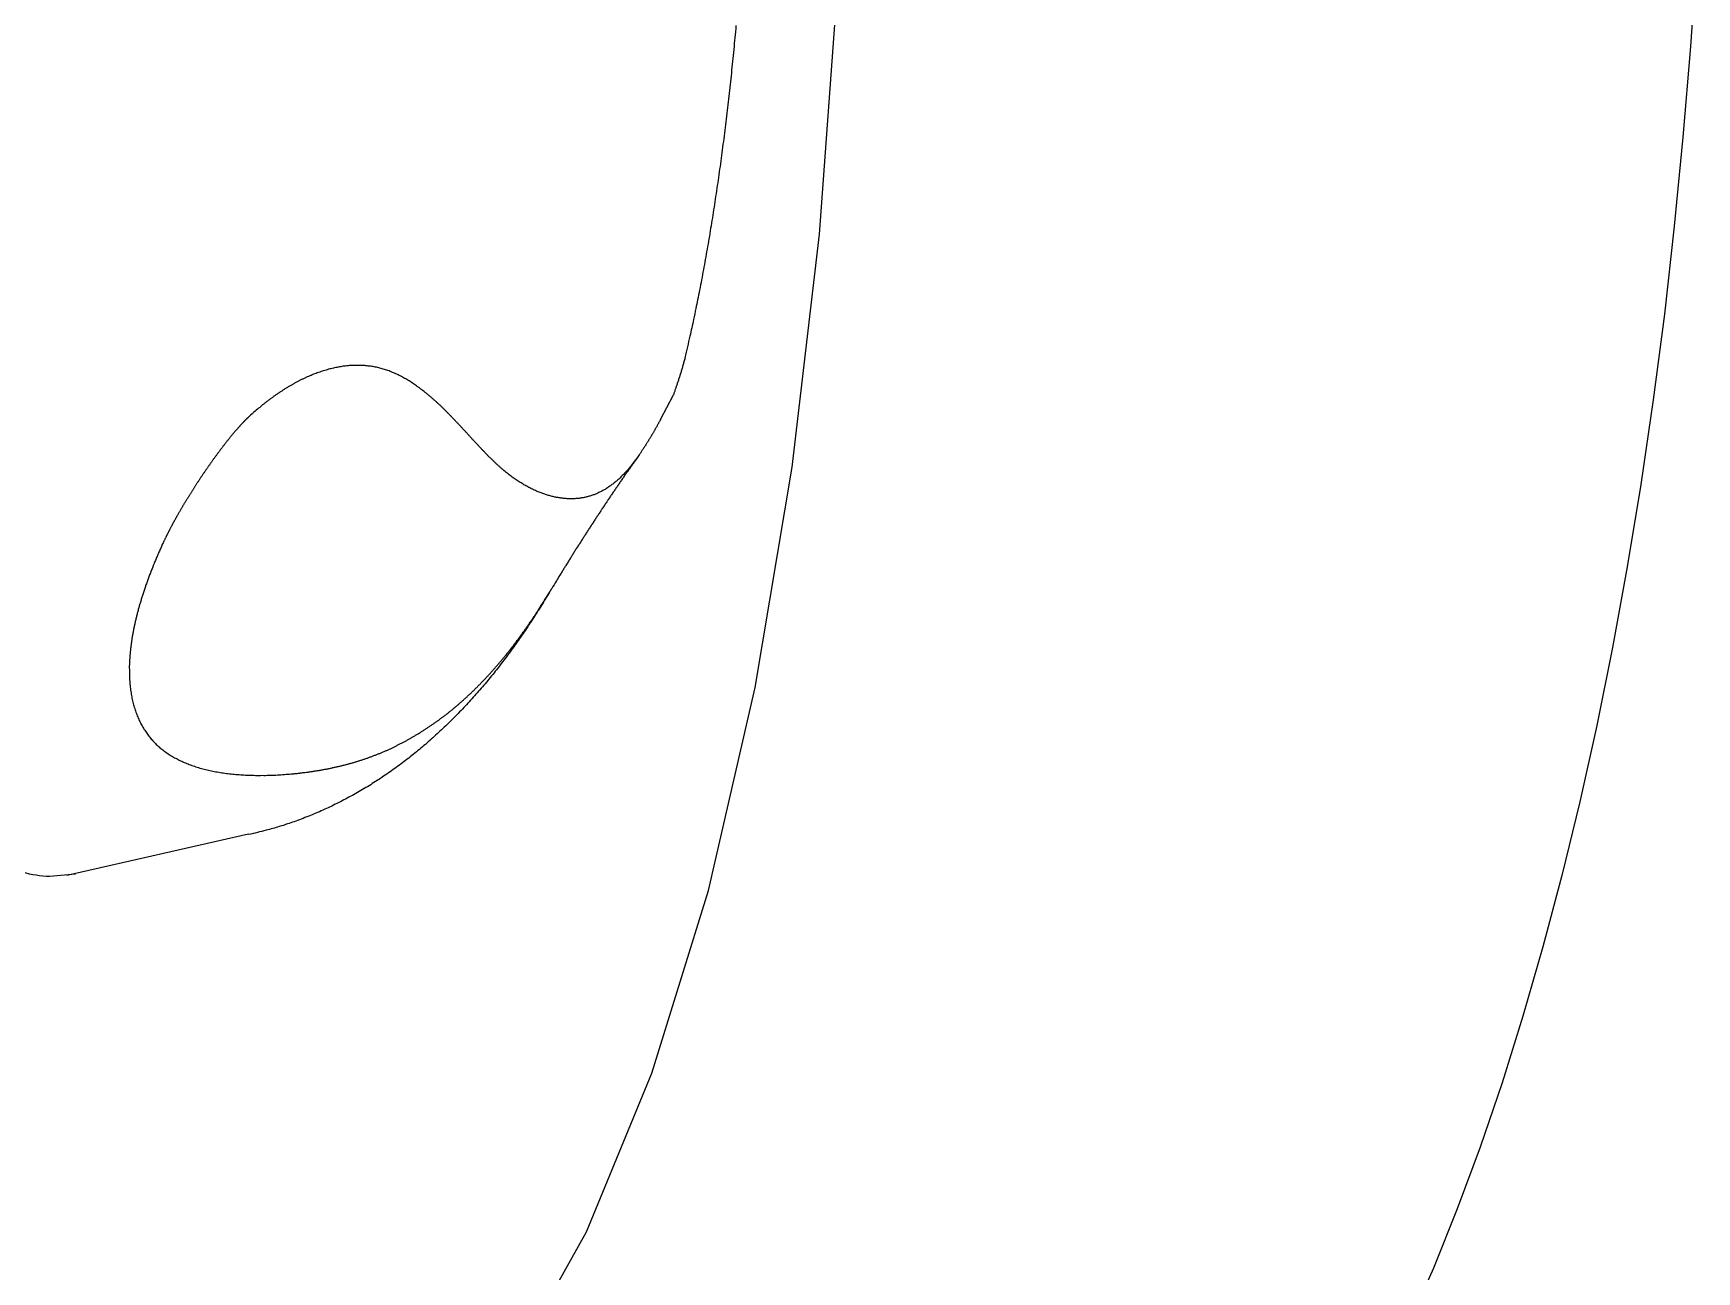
# Model space of a CAD drawing. Extents: x 528 to 612, y 649 to 778.
# Drawn here: x 536.618 to 538.274, y 688.85 to 690.083 of the extents above; entities that cross this region are included whole.
import ezdxf

# ---------------------------------------------------------------- set-up
doc = ezdxf.new("R2010")
doc.units = 0
doc.header["$MEASUREMENT"] = 0
doc.layers.add('1', color=4, linetype='Continuous')

# ---------------------------------------------------------------- blocks, each defined once
blk = doc.blocks.new('5S55RR1')
at = {"layer": '1', "color": 2, "linetype": 'Continuous'}
blk.add_line((-69.4331, 94.4589), (-69.4168, 94.6439), dxfattribs=at)
for points in [[(-69.4171, 94.6349), (-69.4181, 94.6608, 0.067154), (-69.426, 94.6868, 0.059997)], [(-69.6307, 94.13), (-69.6241, 94.1354, 0.001497), (-69.6176, 94.1408, 0.001306), (-69.6113, 94.1462, 0.001558), (-69.605, 94.1516, 0.00231), (-69.5988, 94.157, 0.002749), (-69.5927, 94.1625, 0.002983), (-69.5867, 94.168, 0.003095), (-69.5808, 94.1736, 0.003116), (-69.575, 94.1793, 0.003156), (-69.5692, 94.185, 0.003217), (-69.5635, 94.1907, 0.003271), (-69.558, 94.1965, 0.003325), (-69.5525, 94.2024, 0.003378), (-69.5471, 94.2084, 0.003436), (-69.5419, 94.2143, 0.003491), (-69.5367, 94.2204, 0.003551), (-69.5316, 94.2265, 0.003607), (-69.5266, 94.2327, 0.003668), (-69.5218, 94.2389, 0.003726), (-69.517, 94.2452, 0.003789), (-69.5123, 94.2515, 0.003847), (-69.5078, 94.2579, 0.00391), (-69.5034, 94.2643, 0.00397), (-69.4991, 94.2708, 0.004034), (-69.4949, 94.2774, 0.004093), (-69.4908, 94.284, 0.004157), (-69.4868, 94.2907, 0.004216), (-69.483, 94.2974, 0.004279), (-69.4792, 94.3042, 0.004337), (-69.4757, 94.311, 0.0044), (-69.4722, 94.3179, 0.004455), (-69.4688, 94.3248, 0.004513), (-69.4656, 94.3318, 0.004571), (-69.4626, 94.3389, 0.004638), (-69.4596, 94.346, 0.004676), (-69.4568, 94.3531, 0.0047), (-69.4541, 94.3603, 0.004791), (-69.4516, 94.3676, 0.004947), (-69.4492, 94.3749, 0.004841), (-69.4469, 94.3823, 0.004546), (-69.4448, 94.3897, 0.00508), (-69.4429, 94.3972, 0.006146), (-69.441, 94.405, 0.004648), (-69.4394, 94.4123, 0.001501), (-69.438, 94.419, 0.006694), (-69.4365, 94.4276, 0.01163), (-69.4347, 94.4411, 0.005633), (-69.4327, 94.4589, 0.002954)], [(-69.4327, 94.4589), (-69.4327, 94.4589, -0.000001), (-69.4327, 94.4589, -0.000001), (-69.4327, 94.4589, -0.000001), (-69.4327, 94.4589, -0.000001), (-69.4327, 94.4589, -0.000001), (-69.4327, 94.4589, -0.000001), (-69.4327, 94.4589, -0.000001), (-69.4327, 94.4589, -0.000001), (-69.4327, 94.4589, -0.000001), (-69.4327, 94.4589, -0.000001), (-69.4327, 94.4589, -0.000001), (-69.4327, 94.4589, -0.000001), (-69.4327, 94.4589, -0.000001), (-69.4327, 94.4589, -0.000001), (-69.4327, 94.4589, -0.000001), (-69.4327, 94.4589, -0.000001), (-69.4327, 94.4589, -0.000001), (-69.4327, 94.4589, -0.000001), (-69.4327, 94.4589, -0.000001), (-69.4327, 94.4589, -0.000001), (-69.4327, 94.4589, -0.000001), (-69.4327, 94.4589, -0.000001), (-69.4327, 94.4589, -0.000001), (-69.4327, 94.4589, -0.000001), (-69.4327, 94.4589, -0.000001), (-69.4327, 94.4589, -0.000001), (-69.4327, 94.4589, -0.000001), (-69.4327, 94.4589, -0.000001), (-69.4327, 94.4589, -0.000001), (-69.4327, 94.4589, -0.000001), (-69.4327, 94.4589, -0.000001), (-69.4327, 94.4589, -0.000001), (-69.4327, 94.4589, -0.000001), (-69.4327, 94.4589, 0), (-69.4327, 94.4589, -0.000001), (-69.4327, 94.4589, -0.000002), (-69.4327, 94.4589, -0.000001), (-69.4327, 94.4589, 0)], [(-69.6312, 94.1296), (-69.6313, 94.1295, -0.000026), (-69.6314, 94.1295, -0.000026), (-69.6314, 94.1294, -0.000026), (-69.6315, 94.1293, -0.000027), (-69.6316, 94.1293, -0.000027), (-69.6317, 94.1292, -0.000027), (-69.6318, 94.1291, -0.000027), (-69.6319, 94.1291, -0.000027), (-69.632, 94.129, -0.000027), (-69.632, 94.1289, -0.000028), (-69.6321, 94.1289, -0.000028), (-69.6322, 94.1288, -0.000028), (-69.6323, 94.1287, -0.000028), (-69.6324, 94.1286, -0.000028), (-69.6325, 94.1286, -0.000028), (-69.6325, 94.1285, -0.000029), (-69.6326, 94.1284, -0.000029), (-69.6327, 94.1284, -0.000029), (-69.6328, 94.1283, -0.000029), (-69.6329, 94.1282, -0.000029), (-69.633, 94.1282, -0.00003), (-69.6331, 94.1281, -0.00003), (-69.6331, 94.128, -0.00003), (-69.6332, 94.128, -0.00003), (-69.6333, 94.1279, -0.00003), (-69.6334, 94.1278, -0.00003), (-69.6335, 94.1278, -0.000031), (-69.6336, 94.1277, -0.000031), (-69.6336, 94.1276, -0.000031), (-69.6337, 94.1276, -0.000029), (-69.6338, 94.1275, -0.000032), (-69.6339, 94.1274, -0.000039), (-69.634, 94.1273, -0.000029), (-69.6341, 94.1273, -0.00001), (-69.6341, 94.1272, -0.000042), (-69.6342, 94.1271, -0.000073), (-69.6344, 94.127, -0.000036), (-69.6346, 94.1269, -0.000019)], [(-69.6307, 94.13), (-69.6307, 94.13, -0.000042), (-69.6307, 94.13, -0.000042), (-69.6308, 94.13, -0.000042), (-69.6308, 94.1299, -0.000042), (-69.6308, 94.1299, -0.000042), (-69.6308, 94.1299, -0.000042), (-69.6308, 94.1299, -0.000042), (-69.6308, 94.1299, -0.000042), (-69.6309, 94.1299, -0.000042), (-69.6309, 94.1299, -0.000042), (-69.6309, 94.1299, -0.000042), (-69.6309, 94.1298, -0.000042), (-69.6309, 94.1298, -0.000042), (-69.6309, 94.1298, -0.000042), (-69.6309, 94.1298, -0.000042), (-69.631, 94.1298, -0.000042), (-69.631, 94.1298, -0.000042), (-69.631, 94.1298, -0.000043), (-69.631, 94.1297, -0.000042), (-69.631, 94.1297, -0.000039), (-69.631, 94.1297, -0.000043), (-69.6311, 94.1297, -0.000051), (-69.6311, 94.1297, -0.000039), (-69.6311, 94.1297, -0.000013), (-69.6311, 94.1297, -0.000055), (-69.6311, 94.1297, -0.000094), (-69.6312, 94.1296, -0.000046), (-69.6312, 94.1296, -0.000024)], [(-69.6306, 94.1301), (-69.6306, 94.1301, -0.000009), (-69.6306, 94.1301, -0.000009), (-69.6306, 94.1301, -0.000009), (-69.6306, 94.1301, -0.000009), (-69.6306, 94.1301, -0.000009), (-69.6306, 94.1301, -0.000009), (-69.6306, 94.1301, -0.000009), (-69.6306, 94.1301, -0.000009), (-69.6306, 94.13, -0.000009), (-69.6306, 94.13, -0.000009), (-69.6306, 94.13, -0.000009), (-69.6307, 94.13, -0.000009), (-69.6307, 94.13, -0.000009), (-69.6307, 94.13, -0.000009), (-69.6307, 94.13, -0.000009), (-69.6307, 94.13, -0.000009), (-69.6307, 94.13, -0.000009), (-69.6307, 94.13, -0.00001), (-69.6307, 94.13, -0.000009), (-69.6307, 94.13, -0.000009), (-69.6307, 94.13, -0.00001), (-69.6307, 94.13, -0.000012), (-69.6307, 94.13, -0.000009), (-69.6307, 94.13, -0.000003), (-69.6307, 94.13, -0.000012), (-69.6307, 94.13, -0.000021), (-69.6307, 94.13, -0.00001), (-69.6307, 94.13, -0.000006)], [(-69.7521, 94.0251), (-69.7493, 94.0277, -0.000465), (-69.7465, 94.0304, -0.000465), (-69.7436, 94.033, -0.000465), (-69.7408, 94.0356, -0.000465), (-69.7379, 94.0383, -0.000465), (-69.735, 94.0409, -0.000465), (-69.7322, 94.0435, -0.000465), (-69.7293, 94.0461, -0.000465), (-69.7264, 94.0487, -0.000465), (-69.7235, 94.0513, -0.000465), (-69.7207, 94.0539, -0.000465), (-69.7178, 94.0565, -0.000465), (-69.7149, 94.0591, -0.000465), (-69.712, 94.0616, -0.000465), (-69.7091, 94.0642, -0.000465), (-69.7061, 94.0668, -0.000465), (-69.7032, 94.0693, -0.000465), (-69.7003, 94.0719, -0.000465), (-69.6974, 94.0744, -0.000465), (-69.6944, 94.077, -0.000465), (-69.6915, 94.0795, -0.000465), (-69.6886, 94.0821, -0.000464), (-69.6856, 94.0846, -0.000465), (-69.6826, 94.0871, -0.000466), (-69.6797, 94.0896, -0.000464), (-69.6767, 94.0921, -0.000462), (-69.6738, 94.0946, -0.000466), (-69.6708, 94.0972, -0.000475), (-69.6678, 94.0997, -0.000461), (-69.6648, 94.1021, -0.000431), (-69.6619, 94.1046, -0.000476), (-69.6588, 94.1071, -0.000567), (-69.6557, 94.1097, -0.00043), (-69.6528, 94.1121, -0.000148), (-69.6502, 94.1142, -0.000607), (-69.6468, 94.117, -0.001045), (-69.6416, 94.1212, -0.000511), (-69.6347, 94.1268, -0.000271)], [(-69.6346, 94.1269), (-69.6346, 94.1269, -0.000001), (-69.6346, 94.1269, -0.000001), (-69.6346, 94.1269, -0.000001), (-69.6346, 94.1269, -0.000001), (-69.6346, 94.1269, -0.000001), (-69.6346, 94.1269, -0.000001), (-69.6346, 94.1269, -0.000001), (-69.6346, 94.1269, -0.000001), (-69.6346, 94.1269, -0.000001), (-69.6346, 94.1268, -0.000001), (-69.6346, 94.1268, -0.000001), (-69.6346, 94.1268, -0.000001), (-69.6346, 94.1268, -0.000001), (-69.6346, 94.1268, -0.000001), (-69.6346, 94.1268, -0.000001), (-69.6346, 94.1268, -0.000001), (-69.6346, 94.1268, -0.000001), (-69.6346, 94.1268, -0.000001), (-69.6346, 94.1268, -0.000001), (-69.6346, 94.1268, -0.000001), (-69.6346, 94.1268, -0.000001), (-69.6347, 94.1268, -0.000001), (-69.6347, 94.1268, -0.000001), (-69.6347, 94.1268, -0.000001), (-69.6347, 94.1268, -0.000001), (-69.6347, 94.1268, -0.000001), (-69.6347, 94.1268, -0.000001), (-69.6347, 94.1268, -0.000001), (-69.6347, 94.1268, -0.000001), (-69.6347, 94.1268, -0.000001), (-69.6347, 94.1268, -0.000001), (-69.6347, 94.1268, -0.000001), (-69.6347, 94.1268, -0.000001), (-69.6347, 94.1268, 0), (-69.6347, 94.1268, -0.000002), (-69.6347, 94.1268, -0.000003), (-69.6347, 94.1268, -0.000001), (-69.6347, 94.1268, -0.000001)], [(-69.8084, 93.9813), (-69.7865, 93.9971, 0.000706), (-69.7855, 93.9977, 0.000705), (-69.7846, 93.9984, 0.000708), (-69.7837, 93.9991, 0.000716), (-69.7828, 93.9998, 0.000722), (-69.7819, 94.0004, 0.000727), (-69.7809, 94.0011, 0.000733), (-69.78, 94.0018, 0.000739), (-69.7791, 94.0025, 0.000744), (-69.7782, 94.0032, 0.00075), (-69.7773, 94.0039, 0.000755), (-69.7764, 94.0045, 0.000761), (-69.7755, 94.0052, 0.000767), (-69.7746, 94.0059, 0.000772), (-69.7737, 94.0066, 0.000778), (-69.7729, 94.0073, 0.000783), (-69.772, 94.008, 0.000789), (-69.7711, 94.0087, 0.000794), (-69.7702, 94.0095, 0.000799), (-69.7693, 94.0102, 0.000805), (-69.7684, 94.0109, 0.00081), (-69.7676, 94.0116, 0.000815), (-69.7667, 94.0123, 0.000821), (-69.7658, 94.013, 0.000828), (-69.765, 94.0138, 0.00083), (-69.7641, 94.0145, 0.00083), (-69.7632, 94.0152, 0.000843), (-69.7624, 94.016, 0.000866), (-69.7615, 94.0167, 0.000845), (-69.7607, 94.0174, 0.000792), (-69.7598, 94.0182, 0.000881), (-69.7589, 94.0189, 0.00106), (-69.7581, 94.0197, 0.000805), (-69.7573, 94.0204, 0.000268), (-69.7565, 94.0211, 0.001151), (-69.7556, 94.0219, 0.002001), (-69.7541, 94.0233, 0.000979), (-69.7522, 94.025, 0.000517)], [(-69.7522, 94.025), (-69.7522, 94.025, 0.000005), (-69.7522, 94.025, 0.000005), (-69.7522, 94.025, 0.000005), (-69.7522, 94.025, 0.000005), (-69.7522, 94.025, 0.000005), (-69.7522, 94.025, 0.000005), (-69.7522, 94.025, 0.000005), (-69.7522, 94.025, 0.000005), (-69.7522, 94.025, 0.000005), (-69.7522, 94.025, 0.000005), (-69.7522, 94.025, 0.000005), (-69.7522, 94.025, 0.000005), (-69.7522, 94.025, 0.000005), (-69.7522, 94.025, 0.000005), (-69.7522, 94.0251, 0.000005), (-69.7522, 94.0251, 0.000005), (-69.7522, 94.0251, 0.000005), (-69.7522, 94.0251, 0.000005), (-69.7522, 94.0251, 0.000005), (-69.7522, 94.0251, 0.000005), (-69.7522, 94.0251, 0.000005), (-69.7522, 94.0251, 0.000005), (-69.7522, 94.0251, 0.000005), (-69.7522, 94.0251, 0.000005), (-69.7522, 94.0251, 0.000005), (-69.7522, 94.0251, 0.000005), (-69.7522, 94.0251, 0.000005), (-69.7522, 94.0251, 0.000005), (-69.7522, 94.0251, 0.000005), (-69.7522, 94.0251, 0.000004), (-69.7522, 94.0251, 0.000005), (-69.7522, 94.0251, 0.000006), (-69.7522, 94.0251, 0.000004), (-69.7522, 94.0251, 0.000002), (-69.7522, 94.0251, 0.000006), (-69.7522, 94.0251, 0.000011), (-69.7521, 94.0251, 0.000005), (-69.7521, 94.0251, 0.000003)], [(-69.7874, 93.9964), (-69.7874, 93.9964, 0.000025), (-69.7874, 93.9964, 0.000025), (-69.7874, 93.9964, 0.000025), (-69.7873, 93.9964, 0.000025), (-69.7873, 93.9964, 0.000025), (-69.7873, 93.9965, 0.000025), (-69.7873, 93.9965, 0.000025), (-69.7873, 93.9965, 0.000025), (-69.7873, 93.9965, 0.000025), (-69.7873, 93.9965, 0.000025), (-69.7873, 93.9965, 0.000025), (-69.7873, 93.9965, 0.000025), (-69.7873, 93.9965, 0.000025), (-69.7872, 93.9965, 0.000025), (-69.7872, 93.9965, 0.000025), (-69.7872, 93.9965, 0.000025), (-69.7872, 93.9965, 0.000025), (-69.7872, 93.9965, 0.000026), (-69.7872, 93.9965, 0.000025), (-69.7872, 93.9965, 0.000023), (-69.7872, 93.9966, 0.000026), (-69.7872, 93.9966, 0.00003), (-69.7872, 93.9966, 0.000023), (-69.7872, 93.9966, 0.000008), (-69.7871, 93.9966, 0.000033), (-69.7871, 93.9966, 0.000056), (-69.7871, 93.9966, 0.000027), (-69.7871, 93.9966, 0.000015)], [(-69.7874, 93.9964, 0), (-69.7874, 93.9964)], [(-69.8445, 93.9643), (-69.8426, 93.9651, 0.001582), (-69.8407, 93.9659, 0.001683), (-69.8389, 93.9667, 0.001704), (-69.8371, 93.9675, 0.001617), (-69.8353, 93.9682, 0.001563), (-69.8336, 93.969, 0.001513), (-69.8319, 93.9698, 0.001465), (-69.8303, 93.9705, 0.001389), (-69.8286, 93.9713, 0.001324), (-69.827, 93.972, 0.001239), (-69.8255, 93.9728, 0.001163), (-69.8239, 93.9735, 0.001065), (-69.8224, 93.9743, 0.000976), (-69.8209, 93.975, 0.000865), (-69.8194, 93.9757, 0.000764), (-69.818, 93.9765, 0.00064), (-69.8165, 93.9772, 0.000528), (-69.8151, 93.9779, 0.000393), (-69.8137, 93.9786, 0.000269), (-69.8123, 93.9793, 0.000124), (-69.811, 93.98, -0.000009), (-69.8096, 93.9807, -0.000147), (-69.8084, 93.9813, -0.000304)], [(-70.1652, 93.8694, 0.000858), (-70.1535, 93.8721, 0.000872), (-70.142, 93.8748, 0.000887), (-70.1305, 93.8776, 0.000902), (-70.1191, 93.8803, 0.000917), (-70.1078, 93.8831, 0.000932), (-70.0966, 93.8859, 0.000948), (-70.0855, 93.8888, 0.000964), (-70.0744, 93.8916, 0.00098), (-70.0635, 93.8945, 0.000996), (-70.0526, 93.8974, 0.001014), (-70.0418, 93.9004, 0.001031), (-70.0311, 93.9033, 0.001049), (-70.0205, 93.9063, 0.001066), (-70.01, 93.9093, 0.001086), (-69.9995, 93.9124, 0.001107), (-69.9892, 93.9154, 0.001124), (-69.9789, 93.9185, 0.001136), (-69.9687, 93.9216, 0.001167), (-69.9586, 93.9247, 0.001212), (-69.9486, 93.9279, 0.001199), (-69.9387, 93.9311, 0.001137), (-69.929, 93.9343, 0.001279), (-69.9192, 93.9375, 0.001558), (-69.9092, 93.9409, 0.001204), (-69.9, 93.9441, 0.00041), (-69.8916, 93.947, 0.001741), (-69.8811, 93.9507, 0.003106), (-69.8652, 93.9566, 0.001561), (-69.8445, 93.9644, 0.000836)], [(-69.8445, 93.9643), (-69.8445, 93.9643, -0.000007), (-69.8445, 93.9643, -0.000007), (-69.8445, 93.9643, -0.000007), (-69.8445, 93.9643, -0.000007), (-69.8445, 93.9643, -0.000007), (-69.8445, 93.9643, -0.000007), (-69.8445, 93.9643, -0.000007), (-69.8445, 93.9643, -0.000007), (-69.8445, 93.9643, -0.000007), (-69.8445, 93.9643, -0.000007), (-69.8445, 93.9643, -0.000007), (-69.8445, 93.9643, -0.000007), (-69.8445, 93.9643, -0.000007), (-69.8445, 93.9643, -0.000007), (-69.8445, 93.9643, -0.000007), (-69.8445, 93.9643, -0.000007), (-69.8445, 93.9643, -0.000007), (-69.8445, 93.9643, -0.000007), (-69.8445, 93.9643, -0.000007), (-69.8445, 93.9643, -0.000007), (-69.8445, 93.9643, -0.000007), (-69.8445, 93.9643, -0.000007), (-69.8445, 93.9643, -0.000007), (-69.8445, 93.9643, -0.000007), (-69.8445, 93.9643, -0.000007), (-69.8445, 93.9643, -0.000007), (-69.8445, 93.9643, -0.000007), (-69.8445, 93.9643, -0.000007), (-69.8445, 93.9643, -0.000007), (-69.8445, 93.9643, -0.000007), (-69.8445, 93.9643, -0.000007), (-69.8445, 93.9643, -0.000009), (-69.8445, 93.9643, -0.000006), (-69.8445, 93.9643, -0.000002), (-69.8445, 93.9643, -0.000009), (-69.8445, 93.9643, -0.000016), (-69.8445, 93.9643, -0.000008), (-69.8445, 93.9643, -0.000004)]]:
    blk.add_lwpolyline(points, format="xyb", dxfattribs=at)
at = {"layer": '1', "color": 3, "linetype": 'Continuous'}
for points in [[(-69.7311, 94.5047), (-69.7272, 94.5071, -0.002116), (-69.7233, 94.5095, -0.002161), (-69.7195, 94.5119, -0.002211), (-69.7156, 94.5141, -0.002262), (-69.7118, 94.5164, -0.002315), (-69.708, 94.5185, -0.002367), (-69.7043, 94.5206, -0.002422), (-69.7005, 94.5227, -0.002475), (-69.6968, 94.5246, -0.00253), (-69.6931, 94.5266, -0.002581), (-69.6894, 94.5284, -0.002637), (-69.6858, 94.5302, -0.002693), (-69.6821, 94.532, -0.002754), (-69.6785, 94.5336, -0.002815), (-69.6749, 94.5353, -0.002882), (-69.6714, 94.5368, -0.002949), (-69.6678, 94.5383, -0.003017), (-69.6643, 94.5398, -0.003078), (-69.6608, 94.5411, -0.003147), (-69.6574, 94.5424, -0.003213), (-69.6539, 94.5437, -0.003286), (-69.6505, 94.5449, -0.003357), (-69.6471, 94.546, -0.003435), (-69.6438, 94.5471, -0.003511), (-69.6404, 94.5481, -0.003595), (-69.6371, 94.549, -0.003677), (-69.6339, 94.5499, -0.003766), (-69.6306, 94.5508, -0.003854), (-69.6274, 94.5515, -0.003949), (-69.6242, 94.5522, -0.004043), (-69.6211, 94.5529, -0.004145), (-69.618, 94.5534, -0.004244), (-69.6149, 94.554, -0.004357), (-69.6118, 94.5544, -0.004473), (-69.6088, 94.5548, -0.004597), (-69.6058, 94.5552, -0.004719), (-69.6028, 94.5554, -0.004849), (-69.5999, 94.5557, -0.004977), (-69.597, 94.5558, -0.005113), (-69.5942, 94.5559, -0.005245), (-69.5913, 94.5559, -0.005385), (-69.5885, 94.5559, -0.005521), (-69.5858, 94.5558, -0.005663), (-69.583, 94.5557, -0.005801), (-69.5803, 94.5554, -0.005944), (-69.5777, 94.5552, -0.006083), (-69.5751, 94.5548, -0.006224), (-69.5725, 94.5544, -0.00636), (-69.5699, 94.5539, -0.006502), (-69.5674, 94.5534, -0.006646), (-69.5649, 94.5528, -0.006787), (-69.5625, 94.5522, -0.006923), (-69.5601, 94.5515, -0.007054), (-69.5577, 94.5507, -0.007177), (-69.5554, 94.5498, -0.007293), (-69.5531, 94.5489, -0.0074), (-69.5508, 94.548, -0.007496), (-69.5486, 94.5469, -0.007582), (-69.5464, 94.5458, -0.007656), (-69.5443, 94.5447, -0.007719), (-69.5422, 94.5434, -0.007765), (-69.5401, 94.5421, -0.007801), (-69.5381, 94.5408, -0.00782), (-69.5361, 94.5393, -0.007834), (-69.5342, 94.5379, -0.007792), (-69.5323, 94.5363, -0.007701), (-69.5304, 94.5347, -0.007596), (-69.5286, 94.533, -0.007474), (-69.5269, 94.5312, -0.007349), (-69.5251, 94.5294, -0.007221), (-69.5234, 94.5276, -0.007074), (-69.5218, 94.5256, -0.006909), (-69.5201, 94.5236, -0.006727), (-69.5186, 94.5216, -0.006523), (-69.517, 94.5194, -0.006332), (-69.5155, 94.5173, -0.006142), (-69.5141, 94.515, -0.005961), (-69.5127, 94.5128, -0.005779), (-69.5113, 94.5104, -0.00561), (-69.51, 94.508, -0.005448), (-69.5087, 94.5056, -0.005293), (-69.5074, 94.5031, -0.005139), (-69.5062, 94.5005, -0.004992), (-69.505, 94.498, -0.004847), (-69.5039, 94.4953, -0.004708), (-69.5028, 94.4926, -0.004573), (-69.5017, 94.4899, -0.004444), (-69.5007, 94.4871, -0.004317), (-69.4997, 94.4843, -0.004197), (-69.4988, 94.4814, -0.00408), (-69.4978, 94.4785, -0.003969), (-69.497, 94.4756, -0.003862), (-69.4961, 94.4726, -0.003745), (-69.4953, 94.4696, -0.003614), (-69.4946, 94.4665, -0.003494), (-69.4939, 94.4634, -0.003375), (-69.4932, 94.4603, -0.003268), (-69.4925, 94.4571, -0.003162), (-69.4919, 94.4539, -0.003068), (-69.4913, 94.4507, -0.002974), (-69.4908, 94.4474, -0.00289), (-69.4903, 94.4442, -0.002807), (-69.4898, 94.4409, -0.002733), (-69.4894, 94.4375, -0.002659), (-69.4889, 94.4342, -0.002594), (-69.4886, 94.4309, -0.002528), (-69.4882, 94.4275, -0.002477), (-69.4879, 94.4241, -0.002437), (-69.4876, 94.4207, -0.002404), (-69.4874, 94.4173, -0.002375), (-69.4872, 94.4139, -0.002353), (-69.487, 94.4105, -0.002333), (-69.4868, 94.4071, -0.002319), (-69.4867, 94.4037, -0.002309), (-69.4866, 94.4002, -0.002304), (-69.4866, 94.3968, -0.002302), (-69.4865, 94.3935, -0.002306), (-69.4865, 94.3901, -0.002314), (-69.4866, 94.3867, -0.002327), (-69.4866, 94.3833, -0.002341), (-69.4867, 94.38, -0.002371), (-69.4869, 94.3767, -0.002414), (-69.487, 94.3734, -0.00246), (-69.4872, 94.3701, -0.002511), (-69.4875, 94.3668, -0.00256), (-69.4877, 94.3636, -0.002611), (-69.488, 94.3604, -0.00266), (-69.4883, 94.3572, -0.002712), (-69.4887, 94.354, -0.002762), (-69.4891, 94.3508, -0.002814), (-69.4895, 94.3477, -0.002863), (-69.49, 94.3446, -0.002912), (-69.4905, 94.3414, -0.002943), (-69.491, 94.3384, -0.002953), (-69.4916, 94.3353, -0.002964), (-69.4922, 94.3322, -0.002969), (-69.4928, 94.3292, -0.002974), (-69.4935, 94.3262, -0.002972), (-69.4942, 94.3232, -0.00297), (-69.4949, 94.3202, -0.002963), (-69.4957, 94.3172, -0.002954), (-69.4965, 94.3142, -0.002939), (-69.4973, 94.3113, -0.002925), (-69.4982, 94.3083, -0.002909), (-69.4991, 94.3054, -0.002895), (-69.5001, 94.3025, -0.002881), (-69.5011, 94.2996, -0.002865), (-69.5021, 94.2967, -0.002846), (-69.5031, 94.2938, -0.002827), (-69.5042, 94.2909, -0.002804), (-69.5053, 94.288, -0.002782), (-69.5065, 94.2851, -0.002757), (-69.5076, 94.2823, -0.002731), (-69.5089, 94.2794, -0.002703), (-69.5101, 94.2765, -0.002682), (-69.5114, 94.2737, -0.00267), (-69.5127, 94.2708, -0.002657), (-69.5141, 94.268, -0.002646), (-69.5155, 94.2652, -0.002634), (-69.5169, 94.2623, -0.002623), (-69.5184, 94.2595, -0.00261), (-69.5198, 94.2567, -0.002598), (-69.5214, 94.2539, -0.002585), (-69.5229, 94.2511, -0.002573), (-69.5245, 94.2483, -0.002559), (-69.5261, 94.2455, -0.002545), (-69.5278, 94.2428, -0.002529), (-69.5295, 94.24, -0.002512), (-69.5312, 94.2372, -0.002494), (-69.533, 94.2345, -0.002477), (-69.5348, 94.2317, -0.002458), (-69.5366, 94.229, -0.00244), (-69.5385, 94.2263, -0.002421), (-69.5404, 94.2236, -0.002403), (-69.5423, 94.2208, -0.002384), (-69.5443, 94.2181, -0.002365), (-69.5463, 94.2154, -0.002344), (-69.5483, 94.2127, -0.00232), (-69.5504, 94.21, -0.002296), (-69.5525, 94.2074, -0.002271), (-69.5546, 94.2047, -0.002245), (-69.5568, 94.202, -0.00222), (-69.559, 94.1994, -0.002194), (-69.5612, 94.1967, -0.002169), (-69.5635, 94.1941, -0.002143), (-69.5658, 94.1914, -0.002117), (-69.5681, 94.1888, -0.002091), (-69.5705, 94.1862, -0.002063), (-69.5729, 94.1836, -0.002031), (-69.5753, 94.181, -0.001994), (-69.5778, 94.1784, -0.001958), (-69.5803, 94.1758, -0.00192), (-69.5829, 94.1732, -0.001886), (-69.5854, 94.1706, -0.001852), (-69.588, 94.168, -0.001812), (-69.5907, 94.1654, -0.001766), (-69.5934, 94.1628, -0.001745), (-69.5961, 94.1602, -0.001741), (-69.5988, 94.1577, -0.001661), (-69.6016, 94.1551, -0.001529), (-69.6044, 94.1526, -0.001672), (-69.6072, 94.15, -0.001979), (-69.6102, 94.1473, -0.001483), (-69.613, 94.1449, -0.000497), (-69.6156, 94.1426, -0.002078), (-69.619, 94.1398, -0.003515), (-69.6242, 94.1354, -0.001686), (-69.6312, 94.1296, -0.000884)], [(-69.8452, 94.4022), (-69.8448, 94.4027, -0.001903), (-69.8445, 94.4032, -0.001822), (-69.8441, 94.4037, -0.001735), (-69.8437, 94.4042, -0.001648), (-69.8434, 94.4048, -0.001567), (-69.843, 94.4053, -0.001496), (-69.8425, 94.4058, -0.001426), (-69.8421, 94.4064, -0.001359), (-69.8417, 94.407, -0.001306), (-69.8412, 94.4075, -0.001269), (-69.8408, 94.4081, -0.001236), (-69.8403, 94.4087, -0.001214), (-69.8398, 94.4093, -0.001186), (-69.8393, 94.4099, -0.001162), (-69.8388, 94.4105, -0.001135), (-69.8383, 94.4112, -0.001112), (-69.8378, 94.4118, -0.001086), (-69.8372, 94.4125, -0.001064), (-69.8367, 94.4131, -0.001036), (-69.8361, 94.4138, -0.00101), (-69.8355, 94.4145, -0.000983), (-69.8349, 94.4151, -0.00096), (-69.8343, 94.4158, -0.000936), (-69.8337, 94.4165, -0.000915), (-69.8331, 94.4173, -0.000893), (-69.8324, 94.418, -0.000874), (-69.8318, 94.4187, -0.000854), (-69.8311, 94.4195, -0.000837), (-69.8304, 94.4202, -0.00082), (-69.8297, 94.421, -0.000805), (-69.829, 94.4217, -0.00079), (-69.8283, 94.4225, -0.000777), (-69.8276, 94.4233, -0.000762), (-69.8268, 94.4241, -0.000751), (-69.826, 94.4249, -0.000738), (-69.8253, 94.4257, -0.000729), (-69.8245, 94.4266, -0.000716), (-69.8237, 94.4274, -0.000702), (-69.8229, 94.4282, -0.000686), (-69.822, 94.4291, -0.00067), (-69.8212, 94.4299, -0.000655), (-69.8204, 94.4308, -0.000643), (-69.8195, 94.4317, -0.000631), (-69.8186, 94.4326, -0.000621), (-69.8177, 94.4334, -0.000612), (-69.8169, 94.4343, -0.000604), (-69.816, 94.4352, -0.000597), (-69.815, 94.4361, -0.000591), (-69.8141, 94.437, -0.000586), (-69.8132, 94.4379, -0.000582), (-69.8123, 94.4388, -0.000578), (-69.8113, 94.4397, -0.000576), (-69.8104, 94.4406, -0.000574), (-69.8094, 94.4416, -0.000573), (-69.8085, 94.4425, -0.000569), (-69.8075, 94.4434, -0.000561), (-69.8066, 94.4443, -0.000554), (-69.8056, 94.4452, -0.000547), (-69.8046, 94.4461, -0.000541), (-69.8036, 94.4471, -0.000535), (-69.8026, 94.448, -0.000531), (-69.8017, 94.4489, -0.000526), (-69.8007, 94.4498, -0.000523), (-69.7997, 94.4507, -0.000519), (-69.7987, 94.4516, -0.000517), (-69.7977, 94.4525, -0.000515), (-69.7967, 94.4534, -0.000514), (-69.7957, 94.4543, -0.000513), (-69.7947, 94.4552, -0.000513), (-69.7937, 94.4561, -0.000514), (-69.7927, 94.457, -0.000515), (-69.7917, 94.4579, -0.000514), (-69.7907, 94.4588, -0.000513), (-69.7897, 94.4597, -0.000511), (-69.7887, 94.4606, -0.00051), (-69.7877, 94.4614, -0.000509), (-69.7867, 94.4623, -0.000509), (-69.7857, 94.4632, -0.000508), (-69.7847, 94.464, -0.000508), (-69.7837, 94.4649, -0.000508), (-69.7828, 94.4657, -0.000508), (-69.7818, 94.4665, -0.000508), (-69.7808, 94.4674, -0.000509), (-69.7798, 94.4682, -0.00051), (-69.7789, 94.469, -0.000512), (-69.7779, 94.4698, -0.000513), (-69.7769, 94.4706, -0.000515), (-69.7759, 94.4714, -0.000516), (-69.775, 94.4722, -0.000519), (-69.774, 94.473, -0.00052), (-69.7731, 94.4738, -0.000522), (-69.7721, 94.4746, -0.000524), (-69.7712, 94.4754, -0.000526), (-69.7702, 94.4761, -0.000528), (-69.7693, 94.4769, -0.00053), (-69.7684, 94.4776, -0.000532), (-69.7674, 94.4784, -0.000534), (-69.7665, 94.4791, -0.000536), (-69.7656, 94.4799, -0.000539), (-69.7647, 94.4806, -0.000541), (-69.7637, 94.4813, -0.000543), (-69.7628, 94.482, -0.000546), (-69.7619, 94.4827, -0.000549), (-69.761, 94.4834, -0.000551), (-69.7601, 94.4841, -0.000554), (-69.7592, 94.4848, -0.000557), (-69.7583, 94.4855, -0.000561), (-69.7574, 94.4862, -0.000565), (-69.7565, 94.4869, -0.000569), (-69.7557, 94.4875, -0.000573), (-69.7548, 94.4882, -0.000577), (-69.7539, 94.4888, -0.000581), (-69.753, 94.4895, -0.000585), (-69.7522, 94.4901, -0.000589), (-69.7513, 94.4907, -0.000594), (-69.7505, 94.4914, -0.000598), (-69.7496, 94.492, -0.000602), (-69.7488, 94.4926, -0.000606), (-69.7479, 94.4932, -0.000611), (-69.7471, 94.4938, -0.000616), (-69.7462, 94.4944, -0.000621), (-69.7454, 94.495, -0.000625), (-69.7446, 94.4956, -0.00063), (-69.7438, 94.4962, -0.000634), (-69.7429, 94.4968, -0.000637), (-69.7421, 94.4973, -0.000635), (-69.7413, 94.4979, -0.000644), (-69.7405, 94.4984, -0.00066), (-69.7397, 94.499, -0.000645), (-69.7389, 94.4995, -0.000603), (-69.7381, 94.5001, -0.00067), (-69.7373, 94.5006, -0.000807), (-69.7365, 94.5011, -0.00062), (-69.7357, 94.5017, -0.000211), (-69.735, 94.5021, -0.000896), (-69.7342, 94.5027, -0.001592), (-69.7328, 94.5035, -0.000797), (-69.7311, 94.5047, -0.000426)], [(-69.7521, 94.0251), (-69.7505, 94.0267, 0.003448), (-69.7488, 94.0283, 0.003524), (-69.7472, 94.0299, 0.003619), (-69.7457, 94.0315, 0.003728), (-69.7442, 94.0331, 0.003842), (-69.7427, 94.0347, 0.003958), (-69.7413, 94.0363, 0.00408), (-69.7399, 94.0379, 0.004204), (-69.7386, 94.0395, 0.004333), (-69.7373, 94.0412, 0.004465), (-69.7361, 94.0428, 0.004602), (-69.7349, 94.0444, 0.00474), (-69.7337, 94.046, 0.004873), (-69.7326, 94.0477, 0.004996), (-69.7316, 94.0493, 0.005124), (-69.7306, 94.0509, 0.005249), (-69.7296, 94.0526, 0.005379), (-69.7287, 94.0542, 0.005505), (-69.7278, 94.0559, 0.005633), (-69.727, 94.0575, 0.005757), (-69.7262, 94.0592, 0.005884), (-69.7254, 94.0608, 0.006005), (-69.7248, 94.0625, 0.006124), (-69.7241, 94.0642, 0.006233), (-69.7235, 94.0658, 0.006329), (-69.723, 94.0675, 0.006404), (-69.7225, 94.0692, 0.006478), (-69.722, 94.0708, 0.006541), (-69.7216, 94.0725, 0.006602), (-69.7213, 94.0742, 0.006649), (-69.7209, 94.0759, 0.006692), (-69.7207, 94.0775, 0.006722), (-69.7205, 94.0792, 0.006748), (-69.7203, 94.0809, 0.006765), (-69.7201, 94.0826, 0.006764), (-69.7201, 94.0843, 0.006739), (-69.72, 94.086, 0.00669), (-69.72, 94.0877, 0.006604), (-69.7201, 94.0893, 0.00652), (-69.7202, 94.091, 0.006425), (-69.7203, 94.0927, 0.006327), (-69.7205, 94.0944, 0.006215), (-69.7207, 94.0961, 0.006105), (-69.721, 94.0978, 0.005986), (-69.7213, 94.0996, 0.005862), (-69.7217, 94.1013, 0.005723), (-69.7221, 94.103, 0.005612), (-69.7225, 94.1047, 0.005523), (-69.723, 94.1064, 0.005456), (-69.7235, 94.1081, 0.005419), (-69.724, 94.1098, 0.005363), (-69.7246, 94.1115, 0.005305), (-69.7253, 94.1133, 0.005236), (-69.726, 94.115, 0.005171), (-69.7267, 94.1167, 0.005096), (-69.7275, 94.1184, 0.005026), (-69.7283, 94.1202, 0.004941), (-69.7291, 94.1219, 0.004856), (-69.73, 94.1236, 0.004786), (-69.731, 94.1254, 0.004751), (-69.732, 94.1271, 0.004716), (-69.733, 94.1289, 0.004711), (-69.7341, 94.1306, 0.00468), (-69.7352, 94.1324, 0.004658), (-69.7364, 94.1341, 0.004616), (-69.7376, 94.1359, 0.004587), (-69.7389, 94.1376, 0.004538), (-69.7402, 94.1394, 0.004501), (-69.7416, 94.1411, 0.004445), (-69.743, 94.1429, 0.004401), (-69.7445, 94.1446, 0.004342), (-69.746, 94.1464, 0.004299), (-69.7476, 94.1482, 0.004236), (-69.7492, 94.1499, 0.004185), (-69.7509, 94.1517, 0.004125), (-69.7527, 94.1535, 0.004086), (-69.7545, 94.1552, 0.003977), (-69.7564, 94.157, 0.00383), (-69.7583, 94.1587, 0.00367), (-69.7603, 94.1605, 0.0035), (-69.7624, 94.1623, 0.003364), (-69.7644, 94.164, 0.003255), (-69.7666, 94.1658, 0.003078), (-69.7688, 94.1675, 0.002817), (-69.771, 94.1692, 0.002563), (-69.7732, 94.171, 0.00227), (-69.7755, 94.1727, 0.002022), (-69.7779, 94.1744, 0.001767), (-69.7802, 94.1761, 0.001544), (-69.7826, 94.1778, 0.001304), (-69.785, 94.1795, 0.001095), (-69.7874, 94.1812, 0.000869), (-69.7899, 94.183, 0.000671), (-69.7923, 94.1847, 0.000453), (-69.7947, 94.1864, 0.000262), (-69.7972, 94.1881, 0.000051), (-69.7997, 94.1898, -0.000121), (-69.8021, 94.1915, -0.000297), (-69.8046, 94.1932, -0.000456), (-69.807, 94.1949, -0.000636), (-69.8094, 94.1966, -0.000798), (-69.8118, 94.1984, -0.000982), (-69.8143, 94.2001, -0.001149), (-69.8166, 94.2018, -0.00134), (-69.819, 94.2036, -0.001513), (-69.8214, 94.2053, -0.00171), (-69.8237, 94.2071, -0.001897), (-69.826, 94.2089, -0.002118), (-69.8283, 94.2106, -0.00229), (-69.8305, 94.2124, -0.002448), (-69.8327, 94.2142, -0.002573), (-69.8349, 94.216, -0.002683), (-69.837, 94.2179, -0.002795), (-69.8391, 94.2197, -0.002925), (-69.8412, 94.2215, -0.003049), (-69.8432, 94.2234, -0.003185), (-69.8452, 94.2253, -0.003317), (-69.8471, 94.2271, -0.003463), (-69.849, 94.229, -0.003604), (-69.8509, 94.2309, -0.003759), (-69.8527, 94.2329, -0.00391), (-69.8545, 94.2348, -0.004075), (-69.8562, 94.2367, -0.004241), (-69.8579, 94.2387, -0.004426), (-69.8595, 94.2407, -0.004605), (-69.8611, 94.2427, -0.004798), (-69.8626, 94.2447, -0.004984), (-69.8641, 94.2467, -0.005184), (-69.8655, 94.2487, -0.005375), (-69.8669, 94.2508, -0.005581), (-69.8682, 94.2529, -0.005773), (-69.8694, 94.2549, -0.005975), (-69.8706, 94.257, -0.006174), (-69.8718, 94.2592, -0.006395), (-69.8728, 94.2613, -0.006532), (-69.8738, 94.2635, -0.006596), (-69.8748, 94.2656, -0.006624), (-69.8757, 94.2678, -0.006606), (-69.8765, 94.27, -0.006593), (-69.8773, 94.2723, -0.006572), (-69.878, 94.2745, -0.006546), (-69.8786, 94.2768, -0.006504), (-69.8792, 94.279, -0.006459), (-69.8798, 94.2813, -0.006402), (-69.8802, 94.2836, -0.006342), (-69.8806, 94.286, -0.00627), (-69.881, 94.2883, -0.006195), (-69.8813, 94.2907, -0.006111), (-69.8815, 94.293, -0.006025), (-69.8817, 94.2954, -0.00593), (-69.8819, 94.2978, -0.005834), (-69.8819, 94.3003, -0.005732), (-69.882, 94.3027, -0.005629), (-69.8819, 94.3051, -0.005521), (-69.8818, 94.3076, -0.005412), (-69.8817, 94.3101, -0.005301), (-69.8815, 94.3126, -0.005189), (-69.8813, 94.3151, -0.005075), (-69.881, 94.3176, -0.004963), (-69.8806, 94.3201, -0.00485), (-69.8802, 94.3227, -0.004736), (-69.8797, 94.3253, -0.00462), (-69.8792, 94.3278, -0.004533), (-69.8787, 94.3304, -0.004478), (-69.8781, 94.333, -0.004421), (-69.8774, 94.3356, -0.004373), (-69.8767, 94.3383, -0.004316), (-69.8759, 94.3409, -0.004264), (-69.8751, 94.3436, -0.004205), (-69.8742, 94.3462, -0.004152), (-69.8733, 94.3489, -0.00409), (-69.8723, 94.3516, -0.004034), (-69.8712, 94.3543, -0.003975), (-69.8702, 94.357, -0.003926), (-69.869, 94.3598, -0.003855), (-69.8678, 94.3625, -0.003777), (-69.8665, 94.3653, -0.003733), (-69.8652, 94.368, -0.003716), (-69.8639, 94.3708, -0.003521), (-69.8624, 94.3736, -0.003211), (-69.861, 94.3764, -0.003454), (-69.8594, 94.3792, -0.003997), (-69.8578, 94.3821, -0.002953), (-69.8562, 94.3849, -0.001013), (-69.8547, 94.3874, -0.004028), (-69.8527, 94.3906, -0.006592), (-69.8495, 94.3956, -0.003095), (-69.8452, 94.4022, -0.001612)]]:
    blk.add_lwpolyline(points, format="xyb", dxfattribs=at)
blk = doc.blocks.new('2010JETSETTER')
at = {"layer": '1', "color": 2, "linetype": 'Continuous'}
blk.add_lwpolyline([(8.6261, 18.1877), (8.7166, 18.2307), (8.8026, 18.3036), (8.8829, 18.4063), (8.9562, 18.5376), (9.0212, 18.6955), (9.0774, 18.8773), (9.124, 19.0796), (9.1609, 19.2987), (9.188, 19.5307), (9.2058, 19.7714), (9.2147, 20.0171), (9.2153, 20.2642), (9.2085, 20.5096), (9.1763, 20.9852)], dxfattribs=at)
at = {"layer": '1', "color": 3, "linetype": 'Continuous'}
blk.add_lwpolyline([(10.0616, 19.8092), (10.0553, 19.7176), (10.0478, 19.6273), (10.0392, 19.5386), (10.0293, 19.4513), (10.0182, 19.3657), (10.0059, 19.2817), (9.9924, 19.1995), (9.9777, 19.1194), (9.962, 19.0415), (9.9452, 18.9658), (9.9273, 18.8924), (9.9084, 18.8212), (9.8885, 18.7524), (9.8677, 18.686), (9.8459, 18.622), (9.8231, 18.5604), (9.7995, 18.5013), (9.7497, 18.3906)], dxfattribs=at)
at = {"layer": '1', "xscale": -1, "rotation": 97.75943496355124}
blk.add_blockref('5S55RR1', (111.5881, -37.1107), dxfattribs=at)

msp = doc.modelspace()

# ---------------------------------------------------------------- block references
at = {"layer": '1'}
msp.add_blockref('2010JETSETTER', (528.2128, 670.3522), dxfattribs=at)

doc.saveas('drawing.dxf')
